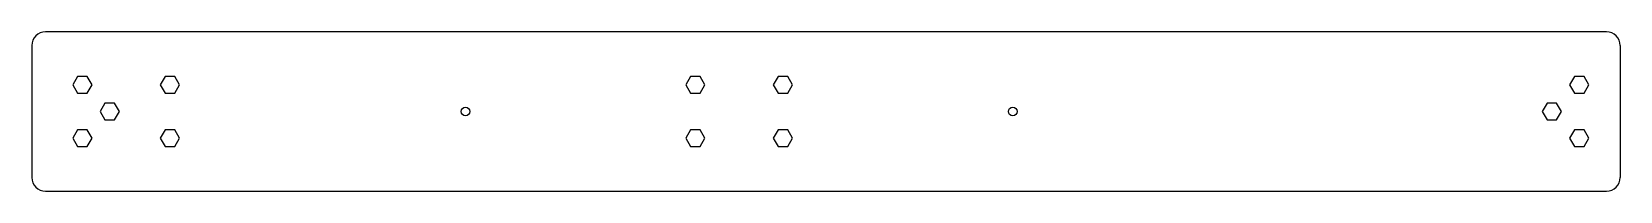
# Model space of a CAD drawing. Header units: millimetres. Extents: x 0 to 581, y 0 to 58.
import ezdxf

# ---------------------------------------------------------------- set-up
doc = ezdxf.new("R2010")
doc.units = ezdxf.units.MM

msp = doc.modelspace()

# ---------------------------------------------------------------- linework, layer by layer
at = {"color": 7, "linetype": 'Continuous', "lineweight": 25}
for p, q in [((0, 53), (0, 5)), ((575.5, 58), (5, 58)), ((580.5, 53), (580.5, 5)), ((16.74, 41.8), (14.98, 38.75)), ((20.26, 41.8), (16.74, 41.8)), ((22.02, 38.75), (20.26, 41.8)), ((48.74, 41.8), (46.98, 38.75)), ((52.26, 41.8), (48.74, 41.8)), ((54.02, 38.75), (52.26, 41.8)), ((240.74, 41.8), (238.98, 38.75)), ((244.26, 41.8), (240.74, 41.8)), ((246.02, 38.75), (244.26, 41.8)), ((272.74, 41.8), (270.98, 38.75)), ((276.26, 41.8), (272.74, 41.8)), ((278.02, 38.75), (276.26, 41.8)), ((563.74, 41.8), (561.98, 38.75)), ((567.26, 41.8), (563.74, 41.8)), ((569.02, 38.75), (567.26, 41.8)), ((14.98, 38.75), (16.74, 35.7)), ((16.74, 35.7), (20.26, 35.7)), ((20.26, 35.7), (22.02, 38.75)), ((46.98, 38.75), (48.74, 35.7)), ((48.74, 35.7), (52.26, 35.7)), ((52.26, 35.7), (54.02, 38.75)), ((238.98, 38.75), (240.74, 35.7)), ((240.74, 35.7), (244.26, 35.7)), ((244.26, 35.7), (246.02, 38.75)), ((270.98, 38.75), (272.74, 35.7)), ((272.74, 35.7), (276.26, 35.7)), ((276.26, 35.7), (278.02, 38.75)), ((561.98, 38.75), (563.74, 35.7)), ((563.74, 35.7), (567.26, 35.7)), ((567.26, 35.7), (569.02, 38.75)), ((26.74, 32.05), (24.98, 29)), ((30.26, 32.05), (26.74, 32.05)), ((32.02, 29), (30.26, 32.05)), ((553.74, 32.05), (551.98, 29)), ((557.26, 32.05), (553.74, 32.05)), ((559.02, 29), (557.26, 32.05)), ((24.98, 29), (26.74, 25.95)), ((26.74, 25.95), (30.26, 25.95)), ((30.26, 25.95), (32.02, 29)), ((551.98, 29), (553.74, 25.95)), ((553.74, 25.95), (557.26, 25.95)), ((557.26, 25.95), (559.02, 29)), ((16.74, 22.3), (14.98, 19.25)), ((14.98, 19.25), (16.74, 16.2)), ((20.26, 22.3), (16.74, 22.3)), ((22.02, 19.25), (20.26, 22.3)), ((20.26, 16.2), (22.02, 19.25)), ((48.74, 22.3), (46.98, 19.25)), ((46.98, 19.25), (48.74, 16.2)), ((52.26, 22.3), (48.74, 22.3)), ((54.02, 19.25), (52.26, 22.3)), ((52.26, 16.2), (54.02, 19.25)), ((240.74, 22.3), (238.98, 19.25)), ((238.98, 19.25), (240.74, 16.2)), ((244.26, 22.3), (240.74, 22.3)), ((246.02, 19.25), (244.26, 22.3)), ((244.26, 16.2), (246.02, 19.25)), ((272.74, 22.3), (270.98, 19.25)), ((270.98, 19.25), (272.74, 16.2)), ((276.26, 22.3), (272.74, 22.3)), ((278.02, 19.25), (276.26, 22.3)), ((276.26, 16.2), (278.02, 19.25)), ((563.74, 22.3), (561.98, 19.25)), ((561.98, 19.25), (563.74, 16.2)), ((567.26, 22.3), (563.74, 22.3)), ((569.02, 19.25), (567.26, 22.3)), ((567.26, 16.2), (569.02, 19.25)), ((16.74, 16.2), (20.26, 16.2)), ((48.74, 16.2), (52.26, 16.2)), ((240.74, 16.2), (244.26, 16.2)), ((272.74, 16.2), (276.26, 16.2)), ((563.74, 16.2), (567.26, 16.2)), ((5, 0), (575.5, 0))]:
    msp.add_line(p, q, dxfattribs=at)
for centre in [(158.5, 29), (358.5, 29)]:
    msp.add_circle(centre, 1.6, dxfattribs=at)
for centre, start, end in [((5, 53), 90, 180), ((575.5, 53), 0, 90), ((5, 5), 180, 270), ((575.5, 5), 270, 0)]:
    msp.add_arc(centre, 5, start, end, dxfattribs=at)

doc.saveas('drawing.dxf')
